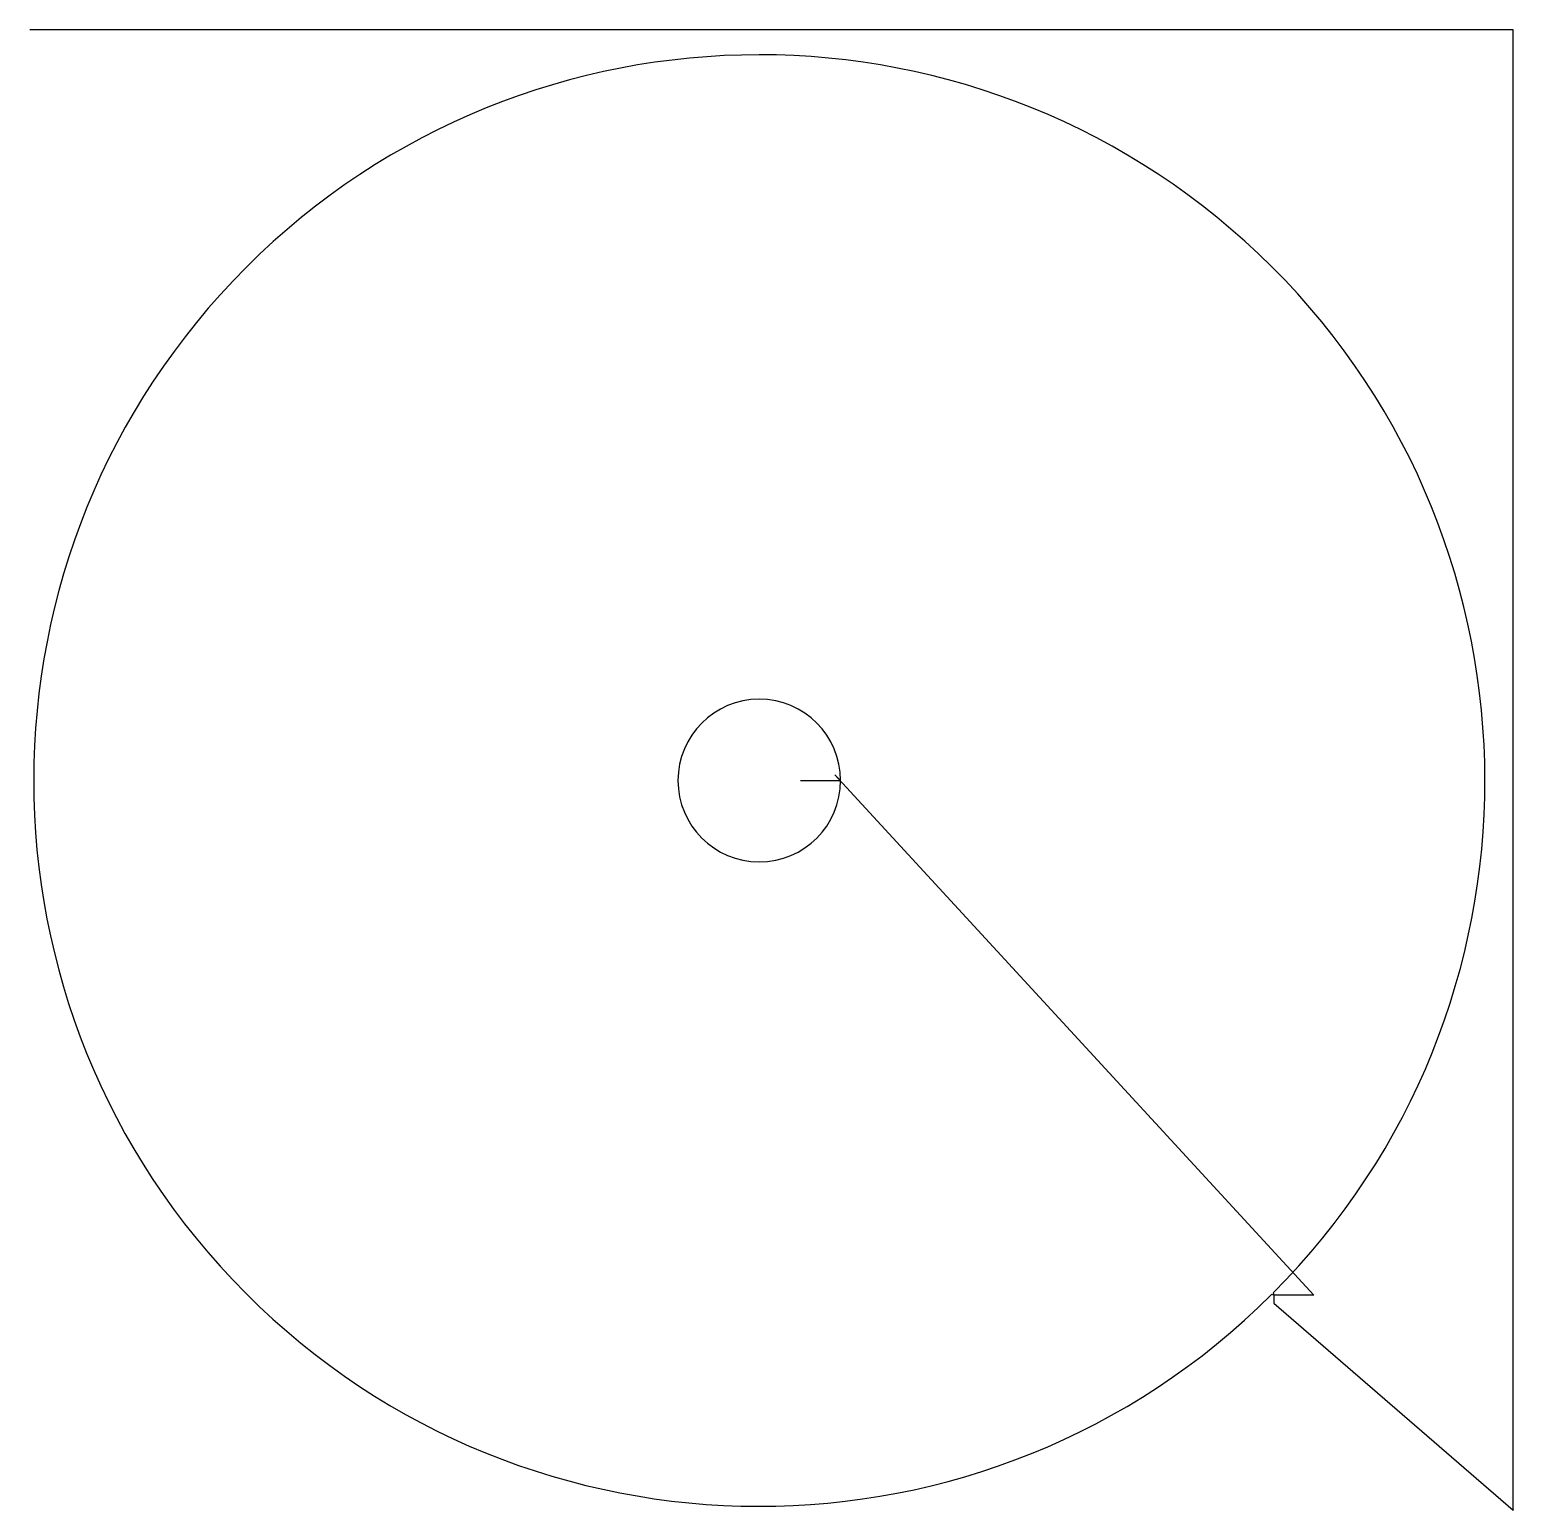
# Model space of a CAD drawing. Header units: metres. Extents: x 0 to 1852, y 0 to 1848.
import ezdxf

# ---------------------------------------------------------------- set-up
doc = ezdxf.new("R2010")
doc.units = ezdxf.units.M

msp = doc.modelspace()

# ---------------------------------------------------------------- linework, layer by layer
at = {"layer": 'TOOL_0'}
for p, q in [((1, 1847.836), (0, 1847.836)), ((1851.961, 1847.836), (1, 1847.836)), ((1851.961, 1), (1851.961, 1847.836)), ((962.25, 910.751), (1012.25, 910.751)), ((1012.25, 910.751), (1005.179, 917.822)), ((1005.179, 917.822), (1603.044, 268.446)), ((1553.044, 268.446), (1550.145, 269.224)), ((1552.263, 271.342), (1553.044, 268.446)), ((1603.044, 268.446), (1553.044, 268.446)), ((1553.044, 268.446), (1553.044, 258.446)), ((1553.044, 258.446), (1851.961, 0)), ((1851.961, 0), (1851.961, 1)), ((1851.961, 1), (1851.961, 0)), ((1851.961, 0), (1851.961, 1))]:
    msp.add_line(p, q, dxfattribs=at)
for radius, start, end in [(905.75, 315.094112, 134.999732), (905.75, 134.999732, 314.904635), (101.5, 0, 180), (101.5, 180, 0)]:
    msp.add_arc((910.75, 910.751), radius, start, end, dxfattribs=at)

doc.saveas('drawing.dxf')
